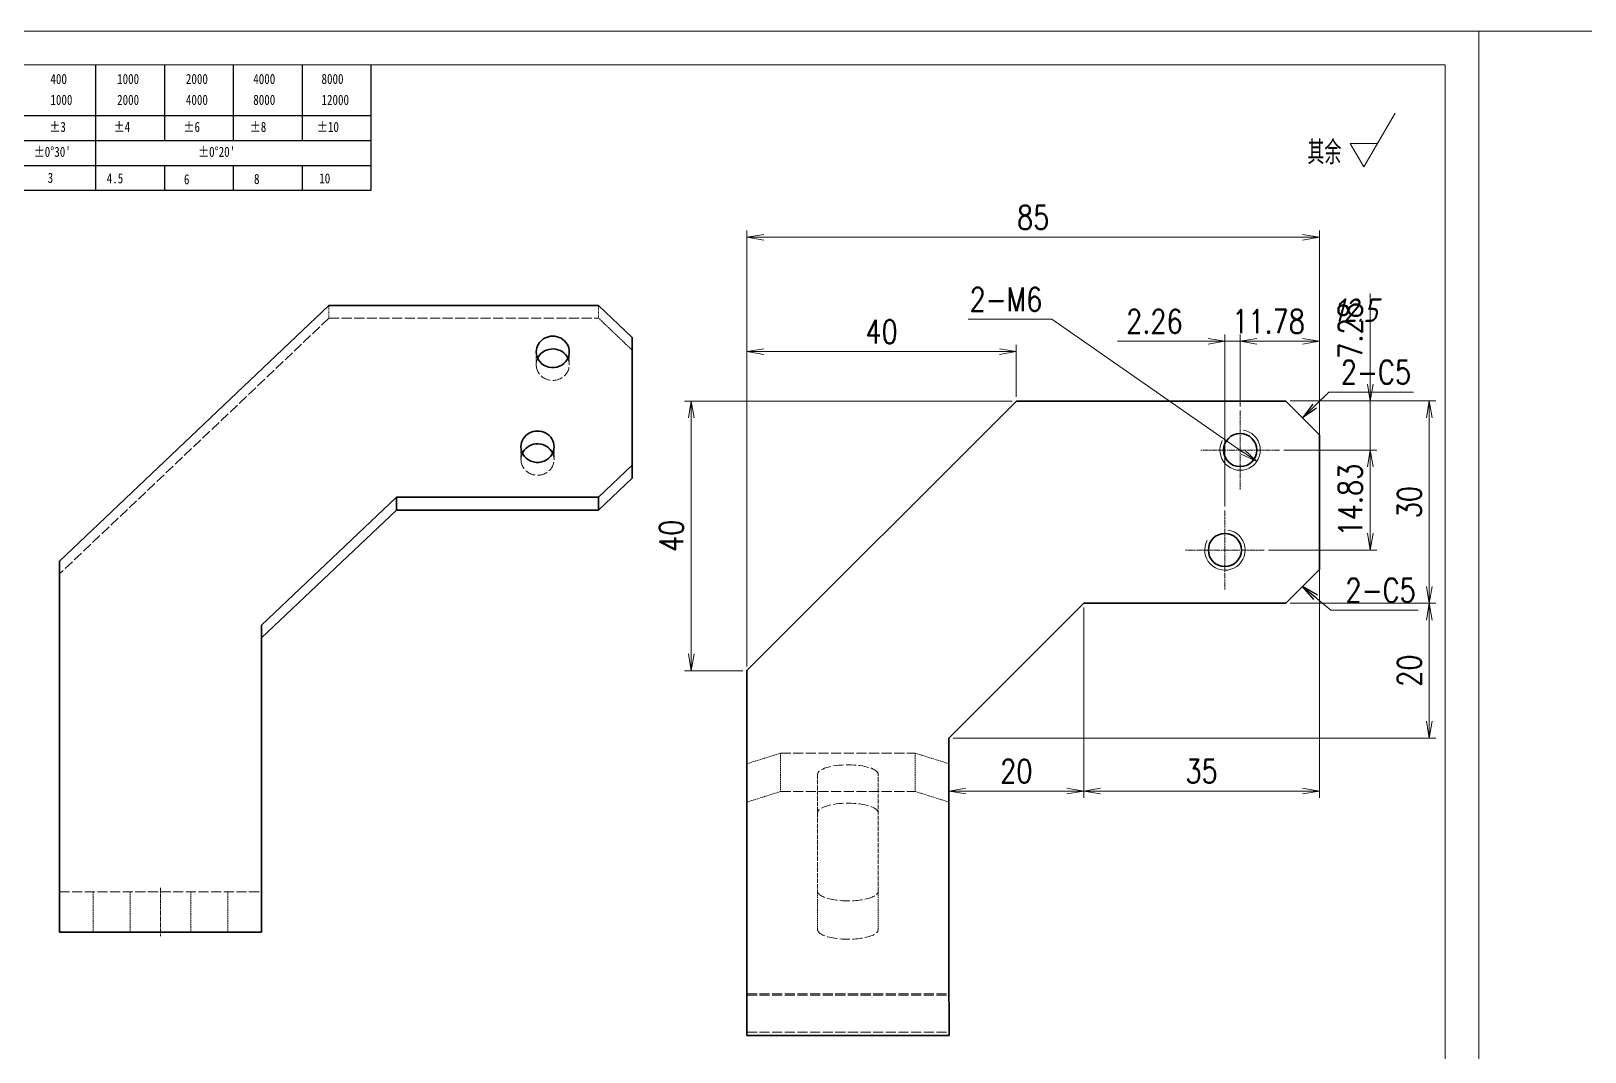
# Model space of a CAD drawing. Header units: millimetres. Extents: x -49992 to 104182, y -50696 to 36476.
# Drawn here: x -49096.7 to -48866.1, y 35804.5 to 35956 of the extents above; entities that cross this region are included whole.
import ezdxf
from ezdxf.enums import TextEntityAlignment as Align

# ---------------------------------------------------------------- set-up
doc = ezdxf.new("R2010")
doc.units = ezdxf.units.MM
doc.header["$LTSCALE"] = 0.5
for name, pattern in [('AM_ISO02W050x2', [3.75, 3, -0.75]), ('AM_ISO08W050x2', [9, 6, -0.75, 1.5, -0.75]), ('DOT2', [0.125, 0, -0.125])]:
    doc.linetypes.add(name, pattern=pattern)
for name, color, linetype, lineweight in [('中心线', 2, 'AM_ISO08W050x2', 18), ('图框', 7, 'Continuous', 18), ('标注线', 3, 'Continuous', 18), ('细实线', 3, 'Continuous', 18), ('虚线', 1, 'AM_ISO02W050x2', 18)]:
    doc.layers.add(name, color=color, linetype=linetype, lineweight=lineweight)
doc.layers.add('图\\M+19E79\\M+195B6\\M+18E9A', color=7, linetype='Continuous')
doc.layers.add('打印', color=7, linetype='Continuous', lineweight=15, plot=False)
doc.layers.add('打印-禁用', color=7, linetype='Continuous', lineweight=15, plot=False)
doc.styles.add('DIM', font='romans.shx', dxfattribs={"width": 0.8, "bigfont": 'bigfont.shx'})
doc.styles.add('国标', font='simfang.ttf', dxfattribs={"width": 0.8})
doc.styles.add('机械长仿宋', font='gbenor.shx', dxfattribs={"height": 1, "bigfont": 'gbcbig.shx'})
doc.dimstyles.new('DEH 1-1', dxfattribs={"dimtxt": 3.5, "dimasz": 2.5, "dimexe": 1, "dimexo": 0.625, "dimgap": 1.2, "dimtad": 1, "dimtoh": 1, "dimdsep": 46, "dimtxsty": 'DIM', "dimblk": 'OPEN', "dimcen": 0, "dimclrd": 8, "dimclre": 8, "dimclrt": 2, "dimazin": 2, "dimtfac": 0.5, "dimtmove": 0, "dimatfit": 3, "dimldrblk": 'OPEN', "dimfxl": 0, "dimtolj": 2, "dimlwd": 18, "dimlwe": 18, "dimarcsym": 0})
doc.dimstyles.new('DEH 1-1$0', dxfattribs={"dimtxt": 3.5, "dimasz": 2.5, "dimexe": 1, "dimexo": 0.625, "dimgap": 1.2, "dimtad": 1, "dimzin": 9, "dimdsep": 46, "dimtxsty": 'DIM', "dimblk": 'OPEN', "dimcen": 0, "dimclrd": 8, "dimclre": 8, "dimclrt": 2, "dimazin": 2, "dimtfac": 0.5, "dimtmove": 0, "dimatfit": 3, "dimldrblk": 'OPEN', "dimfxl": 0, "dimtolj": 2, "dimlwd": 18, "dimlwe": 18, "dimarcsym": 0})
doc.dimstyles.new('DEH 1-1$3', dxfattribs={"dimtxt": 3.5, "dimasz": 2.5, "dimexe": 1, "dimexo": 0.625, "dimgap": 1.2, "dimtad": 1, "dimtoh": 1, "dimdsep": 46, "dimtxsty": 'DIM', "dimblk": 'OPEN', "dimcen": 0, "dimclrd": 8, "dimclre": 8, "dimclrt": 2, "dimazin": 2, "dimtfac": 0.5, "dimtofl": 0, "dimtmove": 0, "dimatfit": 3, "dimldrblk": 'OPEN', "dimfxl": 0, "dimtolj": 2, "dimlwd": 18, "dimlwe": 18, "dimarcsym": 0})

# ---------------------------------------------------------------- blocks, each defined once
blk = doc.blocks.new('GZDEH零件A3图框V01版')
at = {"layer": '图\\M+19E79\\M+195B6\\M+18E9A', "color": 9}
for p, q in [((3072.2, -1561.98), (3072.2, -1554.46)), ((3082.42, -1561.98), (3082.42, -1554.46)), ((3092.64, -1561.98), (3092.64, -1554.46)), ((3102.86, -1561.98), (3102.86, -1554.46)), ((3113.09, -1573.08), (3113.09, -1554.46)), ((2996.09, -1561.98), (3113.09, -1561.98)), ((3072.2, -1573.08), (3072.2, -1561.98)), ((3082.42, -1565.68), (3082.42, -1561.98)), ((3092.64, -1565.68), (3092.64, -1561.98)), ((3102.86, -1565.68), (3102.86, -1561.98)), ((2996.09, -1565.68), (3113.09, -1565.68)), ((2996.09, -1569.38), (3113.09, -1569.38)), ((3082.42, -1573.08), (3082.42, -1569.48)), ((3092.64, -1573.08), (3092.64, -1569.38)), ((3102.86, -1573.08), (3102.86, -1569.38)), ((2990.09, -1573.08), (3113.09, -1573.08))]:
    blk.add_line(p, q, dxfattribs=at)
at = {"layer": '图框', "linetype": 'Continuous'}
for p, q in [((3272.49, -1554.46), (2882.49, -1554.46)), ((3272.49, -1832.96), (3272.49, -1554.46))]:
    blk.add_line(p, q, dxfattribs=at)
at = {"layer": '打印-禁用', "linetype": 'Continuous'}
for p, q in [((3277.49, -1549.46), (2857.49, -1549.46)), ((3277.49, -1846.46), (3277.49, -1549.46))]:
    blk.add_line(p, q, dxfattribs=at)
at = {"layer": '图\\M+19E79\\M+195B6\\M+18E9A', "color": 9, "style": '国标', "width": 0.8}
for s, p in [('400', (3065.46, -1557.31)), ('1000', (3075.36, -1557.31)), ('2000', (3085.57, -1557.31)), ('4000', (3095.57, -1557.31)), ('8000', (3105.7, -1557.31)), ('1000', (3065.46, -1560.41)), ('2000', (3075.36, -1560.41)), ('4000', (3085.57, -1560.41)), ('8000', (3095.57, -1560.41)), ('12000', (3105.7, -1560.41)), ('±3', (3065.3, -1564.42)), ('±4', (3074.85, -1564.42)), ('±6', (3085.22, -1564.42)), ('±8', (3095.06, -1564.42)), ('±10', (3105.02, -1564.42)), ("±0%%D30'", (3062.98, -1568.12)), ("±0%%D20'", (3087.38, -1568.12)), ('3', (3065.05, -1571.98)), ('4.5', (3073.82, -1572.05)), ('6', (3085.28, -1572.19)), ('8', (3095.68, -1572.15)), ('10', (3105.36, -1572.06))]:
    blk.add_text(s, height=1.5, dxfattribs=at).set_placement(p)
blk = doc.blocks.new('DEH A3')
at = {"layer": '图框'}
blk.add_blockref('GZDEH零件A3图框V01版', (-2857.49, 1846.46), dxfattribs=at)
blk = doc.blocks.new('FINISHER_TR')
at = {"layer": '标注线'}
for p, q in [((0, 0), (4.62, 8)), ((-2.02, 3.5), (0, 0)), ((2.02, 3.5), (-2.02, 3.5))]:
    blk.add_line(p, q, dxfattribs=at)
at = {"layer": '标注线', "color": 2, "style": '机械长仿宋', "oblique": 15}
blk.add_attdef('0.0', text='', height=3.5, dxfattribs=at).set_placement((2.03, -24.04), align=Align.BOTTOM_RIGHT)
blk = doc.blocks.new('其余12.5')
at = {"layer": '标注线'}
blk.add_blockref('FINISHER_TR', (0, 0), dxfattribs=at).add_auto_attribs({'0.0': '12.5'})
at = {"layer": '标注线', "color": 7, "linetype": 'DOT2', "style": '机械长仿宋'}
blk.add_text('其余', height=3.5, dxfattribs=at).set_placement((-8.38, 0.4))
blk = doc.blocks.new('_Open')
at = {"color": 0, "linetype": 'ByBlock', "lineweight": -2}
for p, q in [((-1, 0.167), (0, 0)), ((-1, -0.167), (0, 0)), ((0, 0), (-1, 0))]:
    blk.add_line(p, q, dxfattribs=at)
blk = doc.blocks.new('*D29')
at = {"layer": 'Defpoints', "color": 0, "transparency": 16777216}
for p in [(-48950.48, 35908.41), (-48950.48, 35901.07), (-48990.48, 35861.07)]:
    blk.add_point(p, dxfattribs=at)
at = {"layer": '标注线', "color": 8, "lineweight": 18, "transparency": 16777216}
for p, q in [((-48990.48, 35861.7), (-48990.48, 35909.41)), ((-48950.48, 35901.7), (-48950.48, 35909.41)), ((-48987.98, 35908.41), (-48952.98, 35908.41))]:
    blk.add_line(p, q, dxfattribs=at)
at = {"layer": '标注线', "color": 8, "lineweight": 18, "transparency": 16777216, "xscale": 2.5, "yscale": 2.5, "zscale": 2.5, "rotation": 180}
blk.add_blockref('_Open', (-48990.48, 35908.41), dxfattribs=at)
at = {"layer": '标注线', "color": 8, "lineweight": 18, "transparency": 16777216, "xscale": 2.5, "yscale": 2.5, "zscale": 2.5}
blk.add_blockref('_Open', (-48950.48, 35908.41), dxfattribs=at)
at = {"layer": '标注线', "color": 2, "transparency": 16777216, "insert": (-48970.48, 35911.36), "char_height": 3.5, "attachment_point": 5, "style": 'DIM'}
blk.add_mtext('\\A2;40', dxfattribs=at)
blk = doc.blocks.new('*D30')
at = {"layer": 'Defpoints', "color": 0, "transparency": 16777216}
for p in [(-48950.48, 35901.07), (-48998.73, 35861.07), (-48990.48, 35861.07)]:
    blk.add_point(p, dxfattribs=at)
at = {"layer": '标注线', "color": 8, "lineweight": 18, "transparency": 16777216}
for p, q in [((-48951.1, 35901.07), (-48999.73, 35901.07)), ((-48998.73, 35898.57), (-48998.73, 35863.57)), ((-48991.1, 35861.07), (-48999.73, 35861.07))]:
    blk.add_line(p, q, dxfattribs=at)
at = {"layer": '标注线', "color": 8, "lineweight": 18, "transparency": 16777216, "xscale": 2.5, "yscale": 2.5, "zscale": 2.5}
for p, rotation in [((-48998.73, 35901.07), 90), ((-48998.73, 35861.07), 270)]:
    blk.add_blockref('_Open', p, dxfattribs=dict(at, rotation=rotation))
at = {"layer": '标注线', "color": 2, "transparency": 16777216, "insert": (-49001.68, 35881.07), "char_height": 3.5, "attachment_point": 5, "rotation": 90, "style": 'DIM'}
blk.add_mtext('\\A2;40', dxfattribs=at)
blk = doc.blocks.new('*D31')
at = {"layer": 'Defpoints', "color": 0, "transparency": 16777216}
for p in [(-48910.48, 35901.08), (-48911.41, 35893.8), (-48897.95, 35893.8)]:
    blk.add_point(p, dxfattribs=at)
at = {"layer": '标注线', "color": 8, "lineweight": 18, "transparency": 16777216}
for p, q in [((-48897.95, 35903.58), (-48897.95, 35917.01)), ((-48909.85, 35901.08), (-48896.95, 35901.08)), ((-48897.95, 35893.8), (-48897.95, 35901.08)), ((-48910.79, 35893.8), (-48896.95, 35893.8)), ((-48897.95, 35891.3), (-48897.95, 35888.8))]:
    blk.add_line(p, q, dxfattribs=at)
at = {"layer": '标注线', "color": 8, "lineweight": 18, "transparency": 16777216, "xscale": 2.5, "yscale": 2.5, "zscale": 2.5}
for p, rotation in [((-48897.95, 35901.08), 270), ((-48897.95, 35893.8), 90)]:
    blk.add_blockref('_Open', p, dxfattribs=dict(at, rotation=rotation))
at = {"layer": '标注线', "color": 2, "transparency": 16777216, "insert": (-48900.9, 35911.54), "char_height": 3.5, "attachment_point": 5, "rotation": 90, "style": 'DIM'}
blk.add_mtext('\\A2;7.28', dxfattribs=at)
blk = doc.blocks.new('*D32')
at = {"layer": 'Defpoints', "color": 0, "transparency": 16777216}
for p in [(-48911.41, 35893.8), (-48913.68, 35878.97), (-48897.95, 35878.97)]:
    blk.add_point(p, dxfattribs=at)
at = {"layer": '标注线', "color": 8, "lineweight": 18, "transparency": 16777216}
for p, q in [((-48910.79, 35893.8), (-48896.95, 35893.8)), ((-48897.95, 35891.3), (-48897.95, 35881.47)), ((-48913.06, 35878.97), (-48896.95, 35878.97))]:
    blk.add_line(p, q, dxfattribs=at)
at = {"layer": '标注线', "color": 8, "lineweight": 18, "transparency": 16777216, "xscale": 2.5, "yscale": 2.5, "zscale": 2.5}
for p, rotation in [((-48897.95, 35893.8), 90), ((-48897.95, 35878.97), 270)]:
    blk.add_blockref('_Open', p, dxfattribs=dict(at, rotation=rotation))
at = {"layer": '标注线', "color": 2, "transparency": 16777216, "insert": (-48900.9, 35886.38), "char_height": 3.5, "attachment_point": 5, "rotation": 90, "style": 'DIM'}
blk.add_mtext('\\A2;14.83', dxfattribs=at)
blk = doc.blocks.new('*D33')
at = {"layer": 'Defpoints', "color": 0, "transparency": 16777216}
for p in [(-48917.26, 35909.94), (-48917.26, 35899.65), (-48905.48, 35896.08)]:
    blk.add_point(p, dxfattribs=at)
at = {"layer": '标注线', "color": 8, "lineweight": 18, "transparency": 16777216}
for p, q in [((-48917.26, 35900.27), (-48917.26, 35910.94)), ((-48905.48, 35896.7), (-48905.48, 35910.94)), ((-48907.98, 35909.94), (-48914.76, 35909.94))]:
    blk.add_line(p, q, dxfattribs=at)
at = {"layer": '标注线', "color": 8, "lineweight": 18, "transparency": 16777216, "xscale": 2.5, "yscale": 2.5, "zscale": 2.5, "rotation": 180}
blk.add_blockref('_Open', (-48917.26, 35909.94), dxfattribs=at)
at = {"layer": '标注线', "color": 8, "lineweight": 18, "transparency": 16777216, "xscale": 2.5, "yscale": 2.5, "zscale": 2.5}
blk.add_blockref('_Open', (-48905.48, 35909.94), dxfattribs=at)
at = {"layer": '标注线', "color": 2, "transparency": 16777216, "insert": (-48913.04, 35912.89), "char_height": 3.5, "attachment_point": 5, "style": 'DIM'}
blk.add_mtext('\\A2;11.78', dxfattribs=at)
blk = doc.blocks.new('*D34')
at = {"layer": 'Defpoints', "color": 0, "transparency": 16777216}
for p in [(-48917.26, 35909.94), (-48917.26, 35899.65), (-48919.52, 35884.82)]:
    blk.add_point(p, dxfattribs=at)
at = {"layer": '标注线', "color": 8, "lineweight": 18, "transparency": 16777216}
for p, q in [((-48919.52, 35885.44), (-48919.52, 35910.94)), ((-48917.26, 35900.27), (-48917.26, 35910.94)), ((-48922.02, 35909.94), (-48935.45, 35909.94)), ((-48917.26, 35909.94), (-48919.52, 35909.94)), ((-48914.76, 35909.94), (-48912.26, 35909.94))]:
    blk.add_line(p, q, dxfattribs=at)
at = {"layer": '标注线', "color": 8, "lineweight": 18, "transparency": 16777216, "xscale": 2.5, "yscale": 2.5, "zscale": 2.5}
blk.add_blockref('_Open', (-48919.52, 35909.94), dxfattribs=at)
at = {"layer": '标注线', "color": 8, "lineweight": 18, "transparency": 16777216, "xscale": 2.5, "yscale": 2.5, "zscale": 2.5, "rotation": 180}
blk.add_blockref('_Open', (-48917.26, 35909.94), dxfattribs=at)
at = {"layer": '标注线', "color": 2, "transparency": 16777216, "insert": (-48929.98, 35912.89), "char_height": 3.5, "attachment_point": 5, "style": 'DIM'}
blk.add_mtext('\\A2;2.26', dxfattribs=at)
blk = doc.blocks.new('*D35')
at = {"layer": 'Defpoints', "color": 0, "transparency": 16777216}
for p in [(-48919.72, 35895.51), (-48914.8, 35892.09)]:
    blk.add_point(p, dxfattribs=at)
at = {"layer": '标注线', "color": 8, "lineweight": 18, "transparency": 16777216}
for p, q in [((-48957.62, 35913.2), (-48945.22, 35913.2)), ((-48945.22, 35913.2), (-48916.85, 35893.51))]:
    blk.add_line(p, q, dxfattribs=at)
at = {"layer": '标注线', "color": 8, "lineweight": 18, "transparency": 16777216, "xscale": 2.5, "yscale": 2.5, "zscale": 2.5, "rotation": 325.2451778794393}
blk.add_blockref('_Open', (-48914.8, 35892.09), dxfattribs=at)
at = {"layer": '标注线', "color": 2, "transparency": 16777216, "insert": (-48952.02, 35916.15), "char_height": 3.5, "attachment_point": 5, "style": 'DIM'}
blk.add_mtext('\\A2;2-M6', dxfattribs=at)
blk = doc.blocks.new('*D36')
at = {"layer": 'Defpoints', "color": 0, "transparency": 16777216}
for p in [(-48910.48, 35901.08), (-48889.19, 35901.08), (-48910.48, 35871.08)]:
    blk.add_point(p, dxfattribs=at)
at = {"layer": '标注线', "color": 8, "lineweight": 18, "transparency": 16777216}
for p, q in [((-48909.85, 35901.08), (-48888.19, 35901.08)), ((-48889.19, 35873.58), (-48889.19, 35898.58)), ((-48909.85, 35871.08), (-48888.19, 35871.08))]:
    blk.add_line(p, q, dxfattribs=at)
at = {"layer": '标注线', "color": 8, "lineweight": 18, "transparency": 16777216, "xscale": 2.5, "yscale": 2.5, "zscale": 2.5}
for p, rotation in [((-48889.19, 35901.08), 90), ((-48889.19, 35871.08), 270)]:
    blk.add_blockref('_Open', p, dxfattribs=dict(at, rotation=rotation))
at = {"layer": '标注线', "color": 2, "transparency": 16777216, "insert": (-48892.14, 35886.08), "char_height": 3.5, "attachment_point": 5, "rotation": 90, "style": 'DIM'}
blk.add_mtext('\\A2;30', dxfattribs=at)
blk = doc.blocks.new('*D37')
at = {"layer": 'Defpoints', "color": 0, "transparency": 16777216}
for p in [(-48909.85, 35871.08), (-48960.47, 35851.07), (-48889.19, 35851.07)]:
    blk.add_point(p, dxfattribs=at)
at = {"layer": '标注线', "color": 8, "lineweight": 18, "transparency": 16777216}
for p, q in [((-48909.23, 35871.08), (-48888.19, 35871.08)), ((-48889.19, 35868.58), (-48889.19, 35853.57)), ((-48959.85, 35851.07), (-48888.19, 35851.07))]:
    blk.add_line(p, q, dxfattribs=at)
at = {"layer": '标注线', "color": 8, "lineweight": 18, "transparency": 16777216, "xscale": 2.5, "yscale": 2.5, "zscale": 2.5}
for p, rotation in [((-48889.19, 35871.08), 90), ((-48889.19, 35851.07), 270)]:
    blk.add_blockref('_Open', p, dxfattribs=dict(at, rotation=rotation))
at = {"layer": '标注线', "color": 2, "transparency": 16777216, "insert": (-48892.14, 35861.07), "char_height": 3.5, "attachment_point": 5, "rotation": 90, "style": 'DIM'}
blk.add_mtext('\\A2;20', dxfattribs=at)
blk = doc.blocks.new('*D38')
at = {"layer": 'Defpoints', "color": 0, "transparency": 16777216}
for p in [(-48990.48, 35925.36), (-48905.48, 35876.08), (-48990.48, 35861.07)]:
    blk.add_point(p, dxfattribs=at)
at = {"layer": '标注线', "color": 8, "lineweight": 18, "transparency": 16777216}
for p, q in [((-48990.48, 35861.7), (-48990.48, 35926.36)), ((-48907.98, 35925.36), (-48987.98, 35925.36)), ((-48905.48, 35876.7), (-48905.48, 35926.36))]:
    blk.add_line(p, q, dxfattribs=at)
at = {"layer": '标注线', "color": 8, "lineweight": 18, "transparency": 16777216, "xscale": 2.5, "yscale": 2.5, "zscale": 2.5, "rotation": 180}
blk.add_blockref('_Open', (-48990.48, 35925.36), dxfattribs=at)
at = {"layer": '标注线', "color": 8, "lineweight": 18, "transparency": 16777216, "xscale": 2.5, "yscale": 2.5, "zscale": 2.5}
blk.add_blockref('_Open', (-48905.48, 35925.36), dxfattribs=at)
at = {"layer": '标注线', "color": 2, "transparency": 16777216, "insert": (-48947.98, 35928.31), "char_height": 3.5, "attachment_point": 5, "style": 'DIM'}
blk.add_mtext('\\A2;85', dxfattribs=at)
blk = doc.blocks.new('*D39')
at = {"layer": 'Defpoints', "color": 0, "transparency": 16777216}
for p in [(-48905.48, 35876.7), (-48940.48, 35871.07), (-48940.48, 35843.21)]:
    blk.add_point(p, dxfattribs=at)
at = {"layer": '标注线', "color": 8, "lineweight": 18, "transparency": 16777216}
for p, q in [((-48905.48, 35876.08), (-48905.48, 35842.21)), ((-48940.48, 35870.45), (-48940.48, 35842.21)), ((-48907.98, 35843.21), (-48937.98, 35843.21))]:
    blk.add_line(p, q, dxfattribs=at)
at = {"layer": '标注线', "color": 8, "lineweight": 18, "transparency": 16777216, "xscale": 2.5, "yscale": 2.5, "zscale": 2.5, "rotation": 180}
blk.add_blockref('_Open', (-48940.48, 35843.21), dxfattribs=at)
at = {"layer": '标注线', "color": 8, "lineweight": 18, "transparency": 16777216, "xscale": 2.5, "yscale": 2.5, "zscale": 2.5}
blk.add_blockref('_Open', (-48905.48, 35843.21), dxfattribs=at)
at = {"layer": '标注线', "color": 2, "transparency": 16777216, "insert": (-48922.98, 35846.16), "char_height": 3.5, "attachment_point": 5, "style": 'DIM'}
blk.add_mtext('\\A2;35', dxfattribs=at)
blk = doc.blocks.new('*D40')
at = {"layer": 'Defpoints', "color": 0, "transparency": 16777216}
for p in [(-48940.48, 35870.45), (-48960.47, 35851.07), (-48940.48, 35843.21)]:
    blk.add_point(p, dxfattribs=at)
at = {"layer": '标注线', "color": 8, "lineweight": 18, "transparency": 16777216}
for p, q in [((-48940.48, 35869.82), (-48940.48, 35842.21)), ((-48960.47, 35850.45), (-48960.47, 35842.21)), ((-48957.97, 35843.21), (-48942.98, 35843.21))]:
    blk.add_line(p, q, dxfattribs=at)
at = {"layer": '标注线', "color": 8, "lineweight": 18, "transparency": 16777216, "xscale": 2.5, "yscale": 2.5, "zscale": 2.5, "rotation": 180}
blk.add_blockref('_Open', (-48960.47, 35843.21), dxfattribs=at)
at = {"layer": '标注线', "color": 8, "lineweight": 18, "transparency": 16777216, "xscale": 2.5, "yscale": 2.5, "zscale": 2.5}
blk.add_blockref('_Open', (-48940.48, 35843.21), dxfattribs=at)
at = {"layer": '标注线', "color": 2, "transparency": 16777216, "insert": (-48950.48, 35846.16), "char_height": 3.5, "attachment_point": 5, "style": 'DIM'}
blk.add_mtext('\\A2;20', dxfattribs=at)
blk = doc.blocks.new('GZDEH零件A4图框V01版')
at = {"layer": '打印-禁用', "linetype": 'Continuous'}
for p, q in [((0, 297), (0, 0)), ((210, 297), (0, 297))]:
    blk.add_line(p, q, dxfattribs=at)
blk = doc.blocks.new('DEH A4')
at = {"layer": '图框'}
blk.add_blockref('GZDEH零件A4图框V01版', (0, 0), dxfattribs=at)

msp = doc.modelspace()

# ---------------------------------------------------------------- linework, layer by layer
at = {"color": 7, "lineweight": 35}
for p, q in [((-49052.509, 35915.268), (-49092.509, 35877.309)), ((-49052.509, 35915.268), (-49012.509, 35915.268)), ((-48950.477, 35901.074), (-48990.475, 35861.072)), ((-48950.477, 35901.074), (-48910.477, 35901.076)), ((-48905.477, 35896.076), (-48905.476, 35876.076)), ((-49042.509, 35886.799), (-49062.509, 35867.819)), ((-49042.509, 35886.799), (-49012.509, 35886.799)), ((-49042.509, 35884.906), (-49062.509, 35865.927)), ((-49042.509, 35884.906), (-49012.509, 35884.906)), ((-49092.509, 35877.309), (-49092.509, 35835.422)), ((-48940.476, 35871.074), (-48960.475, 35851.073)), ((-48940.476, 35871.074), (-48910.476, 35871.076)), ((-49062.509, 35867.819), (-49062.509, 35835.422)), ((-48990.475, 35861.072), (-48990.473, 35816.933)), ((-48960.475, 35851.073), (-48960.473, 35816.934)), ((-49092.509, 35822.269), (-49062.509, 35822.269)), ((-48990.472, 35806.933), (-48960.472, 35806.934))]:
    msp.add_line(p, q, dxfattribs=at)
at = {"color": 7, "lineweight": 35, "ltscale": 0.172325}
for p, q in [((-49012.509, 35915.268), (-49007.509, 35910.523)), ((-49007.509, 35891.543), (-49012.509, 35886.799)), ((-49007.509, 35889.651), (-49012.509, 35884.906))]:
    msp.add_line(p, q, dxfattribs=at)
at = {"color": 7, "lineweight": 35, "ltscale": 0.474489}
msp.add_line((-49007.509, 35910.523), (-49007.509, 35891.543), dxfattribs=at)
at = {"color": 7, "lineweight": 35, "ltscale": 0.176777}
for p, q in [((-48910.477, 35901.076), (-48905.477, 35896.076)), ((-48905.476, 35876.076), (-48910.476, 35871.076))]:
    msp.add_line(p, q, dxfattribs=at)
at = {"color": 7, "lineweight": 35, "ltscale": 0.047305}
for p, q in [((-49007.509, 35889.651), (-49007.509, 35891.543)), ((-49042.509, 35886.799), (-49042.509, 35884.906)), ((-49012.509, 35884.906), (-49012.509, 35886.799))]:
    msp.add_line(p, q, dxfattribs=at)
at = {"color": 7, "lineweight": 35, "ltscale": 0.328842}
for p, q in [((-49092.509, 35822.269), (-49092.509, 35835.422)), ((-49062.509, 35822.269), (-49062.509, 35835.422))]:
    msp.add_line(p, q, dxfattribs=at)
at = {"color": 7, "lineweight": 35, "ltscale": 0.25}
for p, q in [((-48990.472, 35806.933), (-48990.473, 35816.933)), ((-48960.472, 35806.934), (-48960.473, 35816.934))]:
    msp.add_line(p, q, dxfattribs=at)
at = {"color": 7, "lineweight": 35, "ltscale": 0.005103}
msp.add_line((-48960.473, 35812.934), (-48960.473, 35813.138), dxfattribs=at)
at = {"color": 7, "lineweight": 35}
for centre in [(-48917.26, 35893.799), (-48919.516, 35878.969)]:
    msp.add_circle(centre, 2.459, dxfattribs=at)
for centre, major_axis, start_param, end_param in [((-49019.292, 35908.362), (2.458, 0), 6.2831562, 9.4247489), ((-49019.292, 35906.47), (-2.458, 0), 3.5589814, 5.7831853), ((-49019.292, 35908.362), (2.458, 0), 3.1415636, 5.7831853), ((-49019.292, 35906.47), (-2.458, 0), 5.7831853, 5.8658284), ((-49019.292, 35908.362), (2.458, 0), 5.7831853, 6.2831562), ((-49021.55, 35894.29), (2.458, 0), 6.2831562, 9.4247489), ((-49021.55, 35892.397), (-2.458, 0), 3.5589814, 5.7831853), ((-49021.55, 35894.29), (2.458, 0), 3.1415636, 5.7831853), ((-49021.55, 35892.397), (-2.458, 0), 5.7831853, 5.8658284), ((-49021.55, 35894.29), (2.458, 0), 5.7831853, 6.2831562)]:
    msp.add_ellipse(centre, major_axis=major_axis, ratio=0.9489698, start_param=start_param, end_param=end_param, dxfattribs=at)
at = {"layer": '中心线', "ltscale": 0.292505}
for p, q in [((-48917.26, 35899.649), (-48917.26, 35887.949)), ((-48919.516, 35884.819), (-48919.516, 35873.119))]:
    msp.add_line(p, q, dxfattribs=at)
at = {"layer": '中心线', "ltscale": 0.2925}
for p, q in [((-48911.41, 35893.799), (-48923.11, 35893.799)), ((-48913.666, 35878.969), (-48925.366, 35878.969))]:
    msp.add_line(p, q, dxfattribs=at)
at = {"layer": '中心线', "ltscale": 0.180015}
msp.add_line((-49077.509, 35828.869), (-49077.509, 35821.668), dxfattribs=at)
at = {"layer": '打印'}
msp.add_lwpolyline([(-49301.83, 35955.955), (-48881.83, 35955.955), (-48881.83, 35658.955), (-49301.83, 35658.955)], close=True, dxfattribs=at)
at = {"layer": '细实线'}
for centre in [(-48917.26, 35893.799), (-48919.516, 35878.969)]:
    msp.add_arc(centre, 3, 151.61999, 81.62001, dxfattribs=at)
at = {"layer": '虚线'}
for p, q in [((-49052.509, 35913.376), (-49092.509, 35875.417)), ((-49052.509, 35913.376), (-49012.509, 35913.376)), ((-48985.474, 35848.836), (-48965.474, 35848.837)), ((-48985.474, 35843.143), (-48965.474, 35843.144)), ((-49092.509, 35828.269), (-49062.509, 35828.269)), ((-48990.473, 35813.137), (-48960.473, 35813.138)), ((-48990.473, 35812.933), (-48960.473, 35812.934)), ((-48990.472, 35807.443), (-48960.472, 35807.445))]:
    msp.add_line(p, q, dxfattribs=at)
at = {"layer": '虚线', "ltscale": 0.047305}
for p, q in [((-49052.509, 35913.376), (-49052.509, 35915.268)), ((-49012.509, 35913.376), (-49012.509, 35915.268)), ((-49021.751, 35908.362), (-49021.751, 35906.47)), ((-49016.834, 35908.362), (-49016.834, 35906.47)), ((-49024.008, 35894.29), (-49024.008, 35892.397)), ((-49019.091, 35894.289), (-49019.091, 35892.397))]:
    msp.add_line(p, q, dxfattribs=at)
at = {"layer": '虚线', "ltscale": 0.172325}
msp.add_line((-49007.509, 35908.631), (-49012.509, 35913.376), dxfattribs=at)
at = {"layer": '虚线', "ltscale": 0.131069}
for p, q in [((-48985.474, 35848.836), (-48990.474, 35847.259)), ((-48960.474, 35847.261), (-48965.474, 35848.837)), ((-48985.474, 35843.143), (-48990.474, 35841.565)), ((-48965.474, 35843.144), (-48960.474, 35841.567))]:
    msp.add_line(p, q, dxfattribs=at)
at = {"layer": '虚线', "ltscale": 0.142345}
for p, q in [((-48985.474, 35848.836), (-48985.474, 35843.143)), ((-48965.474, 35848.837), (-48965.474, 35843.144)), ((-48979.973, 35822.644), (-48979.973, 35828.338)), ((-48970.973, 35822.644), (-48970.973, 35828.338))]:
    msp.add_line(p, q, dxfattribs=at)
at = {"layer": '虚线', "ltscale": 0.43363}
for p, q in [((-48979.974, 35845.683), (-48979.973, 35828.338)), ((-48970.973, 35828.338), (-48970.974, 35845.683))]:
    msp.add_line(p, q, dxfattribs=at)
at = {"layer": '虚线', "ltscale": 0.15}
for p, q in [((-49087.509, 35828.269), (-49087.509, 35822.269)), ((-49082.009, 35822.269), (-49082.009, 35828.269)), ((-49073.009, 35822.269), (-49073.009, 35828.269)), ((-49067.509, 35828.269), (-49067.509, 35822.269))]:
    msp.add_line(p, q, dxfattribs=at)
at = {"layer": '虚线', "ltscale": 0.005103}
msp.add_line((-48990.473, 35812.933), (-48990.473, 35813.137), dxfattribs=at)
at = {"layer": '虚线'}
for centre, major_axis, ratio, start_param, end_param in [((-49019.292, 35906.47), (-2.458, 0), 0.9489698, 5.8658284, 6.2831562), ((-49019.292, 35906.47), (-2.458, 0), 0.9489698, 6.2831562, 9.4247489), ((-49019.292, 35906.47), (-2.458, 0), 0.9489698, 3.1415636, 3.5589814), ((-49021.55, 35892.397), (-2.458, 0), 0.9489698, 5.8658284, 6.2831562), ((-49021.55, 35892.397), (-2.458, 0), 0.9489698, 6.2831562, 9.4247489), ((-49021.55, 35892.397), (-2.458, 0), 0.9489698, 3.1415636, 3.5589814), ((-48975.474, 35845.683), (-4.5, 0), 0.315367, 3.1415927, 6.2831853), ((-48975.474, 35839.989), (-4.5, 0), 0.315367, 3.1415927, 6.2831853), ((-48975.473, 35828.338), (-4.5, 0), 0.315367, 6.2831853, 9.424778), ((-48975.473, 35822.644), (-4.5, 0), 0.315367, 6.2831853, 9.424778)]:
    msp.add_ellipse(centre, major_axis=major_axis, ratio=ratio, start_param=start_param, end_param=end_param, dxfattribs=at)

# ---------------------------------------------------------------- block references
at = {"layer": '图框'}
for name, p in [('DEH A3', (-49301.83, 35658.955)), ('DEH A4', (-48881.83, 35658.955))]:
    msp.add_blockref(name, p, dxfattribs=at)
at = {"layer": '标注线'}
msp.add_blockref('其余12.5', (-48898.886, 35935.798), dxfattribs=at)

# ---------------------------------------------------------------- texts
at = {"layer": '标注线', "color": 2, "char_height": 3.5, "width": 15.1608, "attachment_point": 7, "style": 'DIM'}
for insert in [(-48902.318, 35903.605), (-48901.626, 35871.255)]:
    msp.add_mtext('\\A2;2-C5', dxfattribs=dict(at, insert=insert))

# ---------------------------------------------------------------- dimensions: what is measured, and where the dimension line sits
at = {"layer": '标注线'}
for base, p1, p2, picture, middle in [((-48990.475, 35925.364), (-48905.476, 35876.076), (-48990.475, 35861.072), '*D38', (-48947.975, 35928.314)), ((-48950.477, 35908.407), (-48990.475, 35861.072), (-48950.477, 35901.074), '*D29', (-48970.476, 35911.357)), ((-48940.476, 35843.214), (-48905.476, 35876.701), (-48940.476, 35871.074), '*D39', (-48922.976, 35846.164)), ((-48940.476, 35843.214), (-48960.475, 35851.073), (-48940.476, 35870.449), '*D40', (-48950.475, 35846.164))]:
    dim = msp.add_linear_dim(base=base, p1=p1, p2=p2, dimstyle='DEH 1-1$0', dxfattribs=at)
    dim.commit()
    dim.dimension.update_dxf_attribs({"geometry": picture, "text_midpoint": middle})
dim = msp.add_diameter_dim_2p(p1=(-48919.725, 35895.509), p2=(-48914.795, 35892.088), dimstyle='DEH 1-1$3', override={"dimpost": '2-M<>', "dimtmove": 1}, dxfattribs=at)
dim.commit()
dim.dimension.update_dxf_attribs({"geometry": '*D35', "text_midpoint": (-48945.215, 35913.195), "dimtype": 163})
dim = msp.add_linear_dim(base=(-48897.952, 35893.799), p1=(-48910.477, 35901.076), p2=(-48911.41, 35893.799), angle=90, dimstyle='DEH 1-1$0', dxfattribs=at)
dim.commit()
dim.dimension.update_dxf_attribs({"geometry": '*D31', "text_midpoint": (-48897.952, 35911.543), "dimtype": 160})
for p1, picture, middle in [((-48919.516, 35884.819), '*D34', (-48929.983, 35909.939)), ((-48905.477, 35896.076), '*D33', (-48913.043, 35909.939))]:
    dim = msp.add_linear_dim(base=(-48917.26, 35909.939), p1=p1, p2=(-48917.26, 35899.649), dimstyle='DEH 1-1$0', dxfattribs=at)
    dim.commit()
    dim.dimension.update_dxf_attribs({"geometry": picture, "text_midpoint": middle, "dimtype": 160})
for base, p1, p2, picture, middle in [((-48998.731, 35861.072), (-48950.477, 35901.074), (-48990.475, 35861.072), '*D30', (-49001.681, 35881.073)), ((-48889.191, 35901.076), (-48910.476, 35871.076), (-48910.476, 35901.076), '*D36', (-48892.141, 35886.076)), ((-48897.952, 35878.969), (-48911.41, 35893.799), (-48913.684, 35878.969), '*D32', (-48900.902, 35886.384)), ((-48889.191, 35851.073), (-48909.851, 35871.076), (-48960.475, 35851.073), '*D37', (-48892.141, 35861.075))]:
    dim = msp.add_linear_dim(base=base, p1=p1, p2=p2, angle=90, dimstyle='DEH 1-1$0', dxfattribs=at)
    dim.commit()
    dim.dimension.update_dxf_attribs({"geometry": picture, "text_midpoint": middle})

# ---------------------------------------------------------------- leaders
at = {"layer": '标注线', "annotation_type": 0, "has_hookline": 1, "hookline_direction": 0, "text_width": 10.8}
for points in [[(-48907.977, 35898.576), (-48904.078, 35902.405), (-48903.518, 35902.405)], [(-48907.976, 35873.576), (-48903.792, 35870.055), (-48902.826, 35870.055)]]:
    msp.add_leader(points, dimstyle='DEH 1-1', override={"dimgap": 1.2, "dimtad": 1}, dxfattribs=at)

doc.saveas('drawing.dxf')
